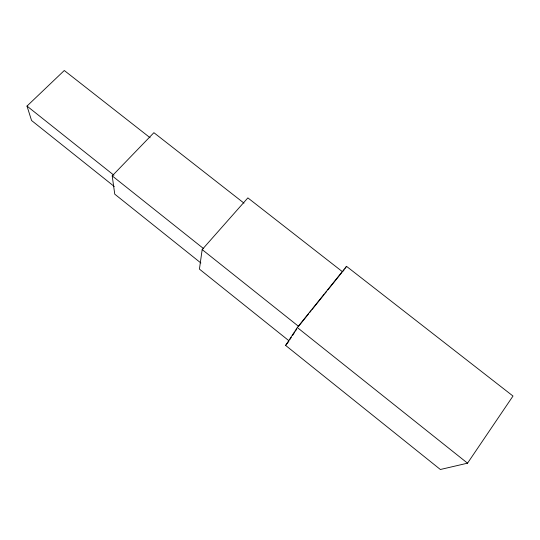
<?xml version="1.0" encoding="UTF-8"?>
<svg xmlns="http://www.w3.org/2000/svg" width="540" height="540" viewBox="0 0 540 540"><rect width="100%" height="100%" fill="white"/><g stroke="black" fill="none" stroke-linecap="round" stroke-linejoin="round"><path stroke-width="0.81" d="M342.468 271.735L247.867 197.89L202.169 249.581L199.429 269.123L289.035 340.841M285.606 345.418L297.304 327.524L346.518 266.341L513 396.043L467.539 463.178L440.37 469.496L285.606 345.418L288.772 341.476M289.94 339.464L291.296 337.392M292.66 335.32L294.469 332.559M295.373 331.175L296.73 329.11M343.231 271.127L344.169 269.764M345.107 268.394L346.518 266.341M308.482 313.99L298.546 326.342L202.169 249.581M309.528 312.694L311.094 310.743M312.14 309.44L324.169 294.489M325.215 293.186L326.261 291.89M327.827 289.94L341.948 272.383M200.88 262.987L114.757 194.164L112.205 175.878L153.9 132.685L243.992 203.141M114.271 186.489L31.563 120.508L27 106.069L64.287 70.504L150.127 137.761M27 106.069L113.967 175.271M112.205 175.878L203.728 248.738M297.304 327.524L467.539 463.178"/></g></svg>
